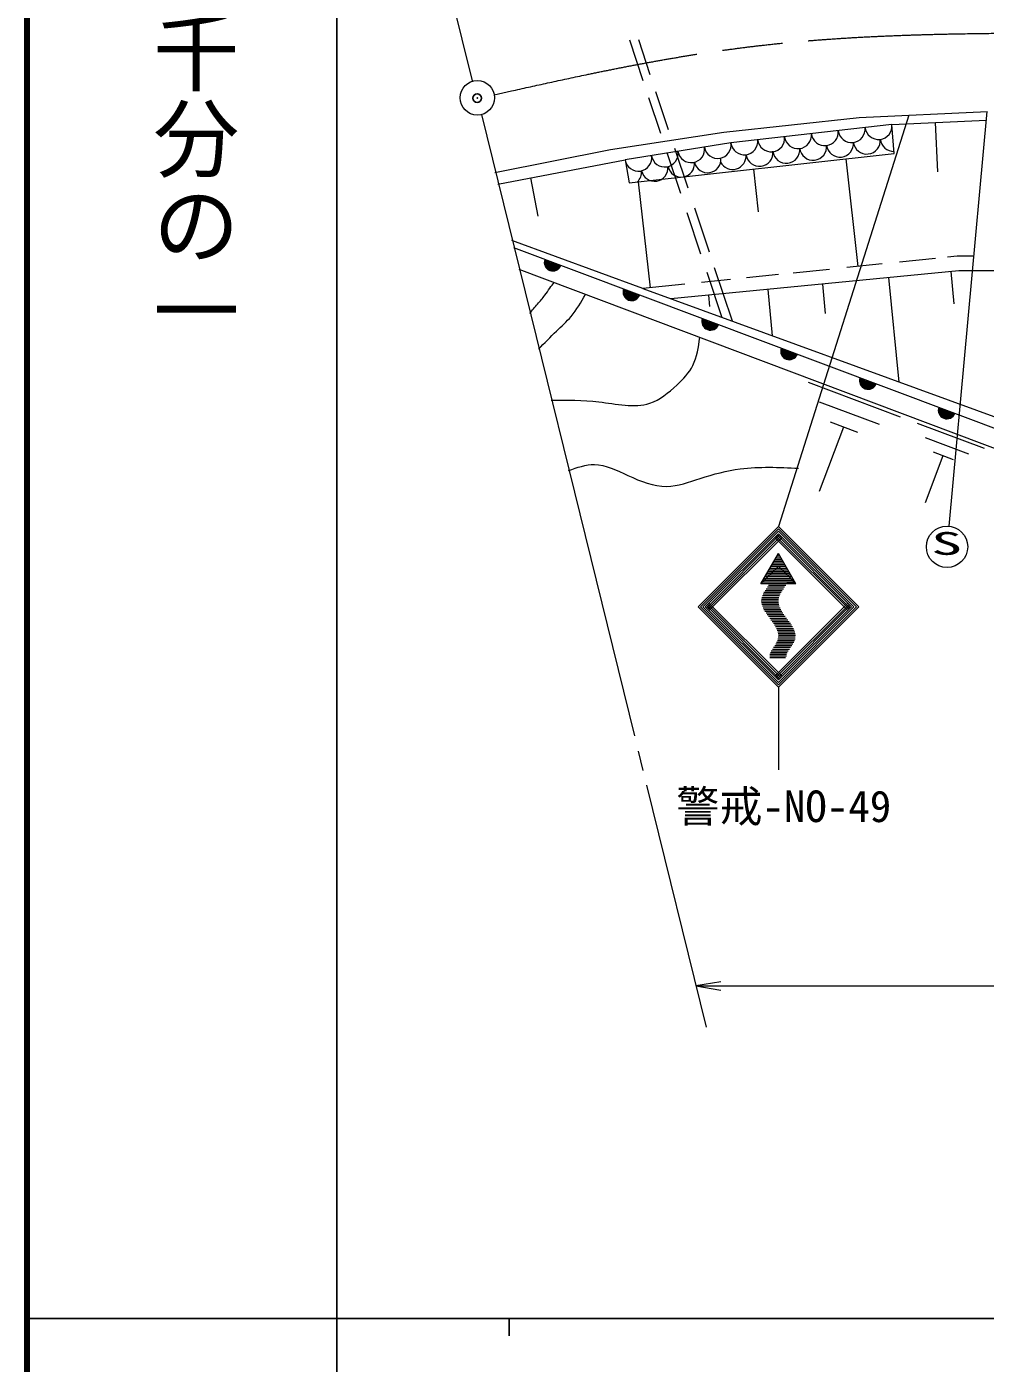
# Model space of a CAD drawing. Units: millimetres, scale not verified. Extents: x 40000 to 680000, y 20000 to 380000.
# Drawn here: x 40000 to 95641, y 202409 to 279974 of the extents above; entities that cross this region are included whole.
import ezdxf
from ezdxf.enums import TextEntityAlignment as Align

# ---------------------------------------------------------------- set-up
doc = ezdxf.new("R2010")
doc.units = ezdxf.units.MM
doc.header["$LTSCALE"] = 1000
doc.header["$PDMODE"] = 32
doc.header["$PDSIZE"] = 500
doc.linetypes.add('CHAIN', pattern=[18.5, 12, -1.5, 3.5, -1.5])
for name, color, linetype, lineweight in [('M-BGD', 7, 'Continuous', 13), ('M-BMK', 2, 'CHAIN', 13), ('M-BMK-SRVR', 3, 'Continuous', 13), ('M-STR-STR3', 7, 'Continuous', 13), ('M-STR-STRC', 7, 'Continuous', 13), ('M-TTL', 7, 'Continuous', 13), ('M-TTL-BAND', 7, 'Continuous', 25)]:
    doc.layers.add(name, color=color, linetype=linetype, lineweight=lineweight)
doc.layers.add('M-OTRS', color=6, linetype='Continuous')
doc.styles.add('@ＭＳ ゴシック', font='')
doc.styles.add('ＭＳ ゴシック', font='')
doc.styles.get('@ＭＳ ゴシック').set_extended_font_data('@MS Gothic')
doc.styles.get('ＭＳ ゴシック').set_extended_font_data('MS Gothic')

# ---------------------------------------------------------------- blocks, each defined once
blk = doc.blocks.new('open_arrow')
at = {"color": 0, "linetype": 'Continuous', "lineweight": -2}
blk.add_lwpolyline([(7.5, 1.25), (0, 0), (7.5, -1.25)], dxfattribs=at)

msp = doc.modelspace()

# ---------------------------------------------------------------- linework, layer by layer
at = {"layer": 'M-BGD'}
for p, q in [((75790, 276825), (75000, 279200)), ((76197, 277188), (75525, 279205)), ((77260, 273993), (76527, 276195)), ((76802, 273784), (76117, 275842)), ((80466, 273858), (88321, 274713)), ((88321, 274713), (95774, 275060)), ((73894, 272843), (80466, 273858)), ((90222, 274302), (80875, 273234)), ((90222, 274302), (95713, 274545)), ((90355, 272620), (90222, 274302)), ((92887, 271549), (92760, 274414)), ((80875, 273234), (74733, 272246)), ((67177, 271511), (73894, 272843)), ((74973, 270911), (90355, 272620)), ((77965, 270293), (77177, 272658)), ((78388, 270605), (77621, 272908)), ((88264, 266063), (87570, 272310)), ((67342, 270845), (74733, 272246)), ((74733, 272246), (74973, 270911)), ((82479, 269237), (82204, 271714)), ((69694, 268980), (69271, 271211)), ((76201, 264821), (75517, 270971)), ((79137, 266771), (78339, 269167)), ((79625, 266888), (78773, 269448)), ((75759, 264775), (68152, 267566)), ((68254, 267156), (100277, 255142)), ((89662, 266207), (87601, 265995)), ((92760, 266526), (90668, 266311)), ((94015, 266655), (93446, 266597)), ((95004, 266652), (94015, 266655)), ((68565, 265895), (97077, 255162)), ((94106, 265806), (77380, 264184)), ((80844, 265299), (79172, 265127)), ((80364, 263085), (79488, 265716)), ((80959, 262880), (79928, 265977)), ((83629, 265586), (81778, 265395)), ((86597, 265891), (84493, 265675)), ((90634, 259354), (90046, 265413)), ((93836, 263901), (93655, 265763)), ((120898, 265749), (94106, 265806)), ((78196, 265026), (75759, 264775)), ((75759, 264775), (96980, 257041)), ((83294, 262029), (83032, 264732)), ((86373, 263339), (86208, 265040)), ((79652, 263740), (79588, 264399)), ((85363, 259354), (90703, 257344)), ((86003, 258204), (89473, 256904)), ((86023, 253014), (87433, 256754)), ((86633, 257054), (88233, 256454)), ((91693, 256974), (95573, 255514)), ((92153, 256144), (94673, 255194)), ((92613, 255304), (93773, 254864)), ((92173, 252364), (93193, 255084))]:
    msp.add_line(p, q, dxfattribs=at)
for centre, radius, start, end in [((86327, 273857), 784, 186.51969, 6.51969), ((87885, 274035), 784, 186.51969, 6.51969), ((89443, 274213), 784, 186.51969, 6.51969), ((80107, 273110), 778, 189.13874, 9.13874), ((81654, 273323), 784, 186.51969, 6.51969), ((83212, 273501), 784, 186.51969, 6.51969), ((84770, 273679), 784, 186.51969, 6.51969), ((85648, 273011), 784, 186.51969, 6.51969), ((87205, 273189), 784, 186.51969, 6.51969), ((88763, 273367), 784, 186.51969, 6.51969), ((90335, 273524), 784, 186.51969, 270.78981), ((75501, 272369), 778, 189.13874, 9.13874), ((77036, 272616), 778, 189.13874, 9.13874), ((78572, 272863), 778, 189.13874, 9.13874), ((79520, 272276), 778, 192.39425, 5.86748), ((80974, 272477), 784, 207.76062, 4.98747), ((82532, 272655), 784, 188.05125, 6.51969), ((84090, 272833), 784, 186.51969, 6.51969), ((74914, 271535), 778, 312.59389, 5.86748), ((76449, 271782), 778, 192.39425, 5.86748), ((77985, 272029), 778, 192.39425, 5.86748), ((70541, 266298), 500, 159.43629, 339.43629), ((70541, 266298), 500, 159.43629, 339.43629), ((70541, 266298), 450, 159.43629, 339.43629), ((70541, 266298), 400, 159.43629, 339.43629), ((70541, 266298), 350, 159.43629, 339.43629), ((70541, 266298), 300, 159.43629, 339.43629), ((70541, 266298), 250, 159.43629, 339.43629), ((70541, 266298), 200, 159.43629, 339.43629), ((70541, 266298), 150, 159.43629, 339.43629), ((70541, 266298), 100, 159.43629, 339.43629), ((70541, 266298), 50, 159.43629, 339.43629), ((75116, 264582), 500, 159.43629, 339.43629), ((75116, 264582), 500, 159.43629, 339.43629), ((75116, 264582), 450, 159.43629, 339.43629), ((75116, 264582), 400, 159.43629, 339.43629), ((75116, 264582), 350, 159.43629, 339.43629), ((75116, 264582), 300, 159.43629, 339.43629), ((75116, 264582), 250, 159.43629, 339.43629), ((75116, 264582), 200, 159.43629, 339.43629), ((75116, 264582), 150, 159.43629, 339.43629), ((75116, 264582), 100, 159.43629, 339.43629), ((75116, 264582), 50, 159.43629, 339.43629), ((79691, 262865), 500, 159.43629, 339.43629), ((79691, 262865), 500, 159.43629, 339.43629), ((79691, 262865), 450, 159.43629, 339.43629), ((79691, 262865), 400, 159.43629, 339.43629), ((79691, 262865), 350, 159.43629, 339.43629), ((79691, 262865), 300, 159.43629, 339.43629), ((79691, 262865), 250, 159.43629, 339.43629), ((79691, 262865), 200, 159.43629, 339.43629), ((79691, 262865), 150, 159.43629, 339.43629), ((79691, 262865), 100, 159.43629, 339.43629), ((79691, 262865), 50, 159.43629, 339.43629), ((84265, 261149), 500, 159.43629, 339.43629), ((84265, 261149), 500, 159.43629, 339.43629), ((84265, 261149), 450, 159.43629, 339.43629), ((84265, 261149), 400, 159.43629, 339.43629), ((84265, 261149), 350, 159.43629, 339.43629), ((84265, 261149), 300, 159.43629, 339.43629), ((84265, 261149), 250, 159.43629, 339.43629), ((84265, 261149), 200, 159.43629, 339.43629), ((84265, 261149), 150, 159.43629, 339.43629), ((84265, 261149), 100, 159.43629, 339.43629), ((84265, 261149), 50, 159.43629, 339.43629), ((88840, 259433), 500, 159.43629, 339.43629), ((88840, 259433), 500, 159.43629, 339.43629), ((88840, 259433), 450, 159.43629, 339.43629), ((88840, 259433), 400, 159.43629, 339.43629), ((88840, 259433), 350, 159.43629, 339.43629), ((88840, 259433), 300, 159.43629, 339.43629), ((88840, 259433), 250, 159.43629, 339.43629), ((88840, 259433), 200, 159.43629, 339.43629), ((88840, 259433), 150, 159.43629, 339.43629), ((88840, 259433), 100, 159.43629, 339.43629), ((88840, 259433), 50, 159.43629, 339.43629), ((93415, 257717), 500, 159.43629, 339.43629), ((93415, 257717), 500, 159.43629, 339.43629), ((93415, 257717), 450, 159.43629, 339.43629), ((93415, 257717), 400, 159.43629, 339.43629), ((93415, 257717), 350, 159.43629, 339.43629), ((93415, 257717), 300, 159.43629, 339.43629), ((93415, 257717), 250, 159.43629, 339.43629), ((93415, 257717), 200, 159.43629, 339.43629), ((93415, 257717), 150, 159.43629, 339.43629), ((93415, 257717), 100, 159.43629, 339.43629), ((93415, 257717), 50, 159.43629, 339.43629)]:
    msp.add_arc(centre, radius, start, end, dxfattribs=at)
for points, knots in [([(69196, 263341), (69347, 263521), (69498, 263701), (69652, 263879), (69796, 264045), (69944, 264210), (70075, 264386), (70178, 264525), (70270, 264671), (70371, 264810), (70449, 264917), (70533, 265020), (70616, 265123)], [0, 0, 0, 0, 1, 1, 1, 2, 2, 2, 3, 3, 3, 4, 4, 4, 4]), ([(69711, 261258), (70053, 261614), (70394, 261970), (70752, 262312), (71042, 262589), (71342, 262856), (71599, 263159), (71927, 263546), (72183, 263992), (72439, 264437)], [0, 0, 0, 0, 1, 1, 1, 2, 2, 2, 3, 3, 3, 3]), ([(70443, 258299), (71353, 258309), (72264, 258320), (73207, 258207), (74219, 258085), (75268, 257822), (76170, 258122), (76746, 258313), (77262, 258733), (77736, 259180), (78107, 259529), (78451, 259894), (78668, 260323), (78912, 260808), (78993, 261374), (79073, 261940)], [0, 0, 0, 0, 1, 1, 1, 2, 2, 2, 3, 3, 3, 4, 4, 4, 5, 5, 5, 5]), ([(71450, 254222), (71955, 254397), (72459, 254572), (72953, 254566), (73611, 254559), (74251, 254231), (74900, 253931), (75640, 253590), (76389, 253284), (77144, 253297), (77792, 253307), (78443, 253553), (79091, 253762), (79865, 254012), (80635, 254211), (81419, 254312), (82529, 254456), (83667, 254405), (84805, 254355)], [0, 0, 0, 0, 1, 1, 1, 2, 2, 2, 3, 3, 3, 4, 4, 4, 5, 5, 5, 6, 6, 6, 6])]:
    msp.add_open_spline(points, degree=3, knots=knots, dxfattribs=at)
at = {"layer": 'M-BMK'}
msp.add_open_spline([(67142, 276024), (69782, 276614), (72423, 277203), (75080, 277712), (77627, 278200), (80191, 278615), (82765, 278906), (88611, 279568), (94511, 279595), (100412, 279623)], degree=3, knots=[0, 0, 0, 0, 1, 1, 1, 2, 2, 2, 3, 3, 3, 3], dxfattribs=at)
at = {"layer": 'M-BMK-SRVR'}
for p, q in [((60774, 297417), (65862, 276832)), ((66397, 274879), (75273, 238818)), ((75491, 237931), (75768, 236807)), ((75977, 235956), (79435, 221909))]:
    msp.add_line(p, q, dxfattribs=at)
msp.add_circle((66158, 275850), 1000, dxfattribs=at)
at = {"layer": 'M-OTRS'}
msp.add_point((66148, 275835), dxfattribs=at)
at = {"layer": 'M-STR-STR3'}
msp.add_line((78844, 224307), (179471, 224306), dxfattribs=at)
at = {"layer": 'M-STR-STRC'}
for p, q in [((91197, 274847), (83633, 250975)), ((95727, 275058), (93529, 250988)), ((83633, 250975), (78966, 246308)), ((83633, 250834), (79108, 246308)), ((83633, 250692), (79249, 246308)), ((83633, 250551), (79390, 246308)), ((83633, 250975), (88300, 246308)), ((83633, 250834), (88159, 246308)), ((83633, 250692), (88017, 246308)), ((83633, 250551), (87876, 246308)), ((83704, 250480), (79461, 246237)), ((83774, 250409), (79532, 246167)), ((83845, 250339), (79603, 246096)), ((83421, 250339), (87664, 246096)), ((83492, 250409), (87734, 246167)), ((83562, 250480), (87805, 246237)), ((82616, 247640), (83633, 249402)), ((83842, 249040), (83424, 249040)), ((83784, 249140), (83482, 249140)), ((83726, 249240), (83540, 249240)), ((83669, 249340), (83597, 249340)), ((84650, 247640), (83633, 249402)), ((82616, 247640), (83646, 248670)), ((84304, 248240), (82962, 248240)), ((84246, 248340), (83020, 248340)), ((84188, 248440), (83078, 248440)), ((84130, 248540), (83136, 248540)), ((84073, 248640), (83193, 248640)), ((84015, 248740), (83251, 248740)), ((83957, 248840), (83309, 248840)), ((83900, 248940), (83367, 248940)), ((84614, 247703), (83646, 248670)), ((84650, 247640), (82616, 247640)), ((84576, 247740), (82674, 247740)), ((84476, 247840), (82731, 247840)), ((84376, 247940), (82789, 247940)), ((84419, 248040), (82847, 248040)), ((84361, 248140), (82905, 248140)), ((83982, 247440), (82994, 247440)), ((84057, 247540), (83064, 247540)), ((83116, 247640), (83116, 247637)), ((84133, 247640), (83133, 247640)), ((84114, 247703), (84614, 247703)), ((83645, 246740), (82653, 246740)), ((83666, 246840), (82669, 246840)), ((83699, 246940), (82700, 246940)), ((83739, 247040), (82748, 247040)), ((83785, 247140), (82796, 247140)), ((83847, 247240), (82863, 247240)), ((83919, 247340), (82924, 247340)), ((78966, 246308), (83633, 241641)), ((79108, 246308), (83633, 241783)), ((79249, 246308), (83633, 241924)), ((79390, 246308), (83633, 242066)), ((79461, 246379), (83704, 242136)), ((79532, 246450), (83774, 242207)), ((79603, 246520), (83845, 242278)), ((83632, 246640), (82632, 246640)), ((83645, 246540), (82650, 246540)), ((83660, 246440), (82666, 246440)), ((83686, 246340), (82702, 246340)), ((83731, 246240), (82741, 246240)), ((83769, 246140), (82788, 246140)), ((83830, 246040), (82850, 246040)), ((83888, 245940), (82918, 245940)), ((87664, 246520), (83421, 242278)), ((87734, 246450), (83492, 242207)), ((87805, 246379), (83562, 242136)), ((87876, 246308), (83633, 242066)), ((88017, 246308), (83633, 241924)), ((88159, 246308), (83633, 241783)), ((88300, 246308), (83633, 241641)), ((83957, 245840), (82978, 245840)), ((84032, 245740), (83053, 245740)), ((84108, 245640), (83133, 245640)), ((84178, 245540), (83197, 245540)), ((84254, 245440), (83278, 245440)), ((84326, 245340), (83348, 245340)), ((84389, 245240), (83409, 245240)), ((84456, 245140), (83473, 245140)), ((84503, 245040), (83522, 245040)), ((84554, 244940), (83569, 244940)), ((84567, 244340), (83574, 244340)), ((84591, 244840), (83598, 244840)), ((84597, 244440), (83606, 244440)), ((84610, 244740), (83617, 244740)), ((84611, 244540), (83620, 244540)), ((84628, 244640), (83632, 244640)), ((84133, 243640), (83165, 243640)), ((84204, 243740), (83214, 243740)), ((84273, 243840), (83288, 243840)), ((84342, 243940), (83357, 243940)), ((84408, 244040), (83419, 244040)), ((84474, 244140), (83481, 244140)), ((84521, 244240), (83526, 244240)), ((84112, 243540), (83133, 243540)), ((84095, 243440), (83133, 243440)), ((84054, 243340), (83133, 243340)), ((83633, 241641), (83633, 236841))]:
    msp.add_line(p, q, dxfattribs=at)
msp.add_circle((93420, 249793), 1200, dxfattribs=at)
at = {"layer": 'M-TTL', "color": 2, "lineweight": 140}
msp.add_line((40000, 380000), (40000, 20000), dxfattribs=at)
at = {"layer": 'M-TTL-BAND'}
for p, q in [((58000, 370000), (58000, 20000)), ((40000, 205000), (579000, 205000)), ((68000, 205000), (68000, 204000))]:
    msp.add_line(p, q, dxfattribs=at)

# ---------------------------------------------------------------- block references
at = {"layer": 'M-STR-STR3', "xscale": 193, "yscale": 193}
msp.add_blockref('open_arrow', (78844, 224307), dxfattribs=at)

# ---------------------------------------------------------------- texts
at = {"layer": 'M-STR-STRC', "style": 'ＭＳ ゴシック', "width": 2}
msp.add_text('S', height=1320, dxfattribs=at).set_placement((92501, 248930), align=Align.BOTTOM_LEFT)
at = {"layer": 'M-STR-STRC', "style": 'ＭＳ ゴシック'}
msp.add_text('警戒-NO-49', height=1833, dxfattribs=at).set_placement((77702, 233267), align=Align.BOTTOM_LEFT)
at = {"layer": 'M-TTL-BAND', "style": '@ＭＳ ゴシック'}
msp.add_text('縮尺千分の一', height=3666, rotation=270, dxfattribs=at).set_placement((49777, 261030), align=Align.MIDDLE_RIGHT)

doc.saveas('drawing.dxf')
